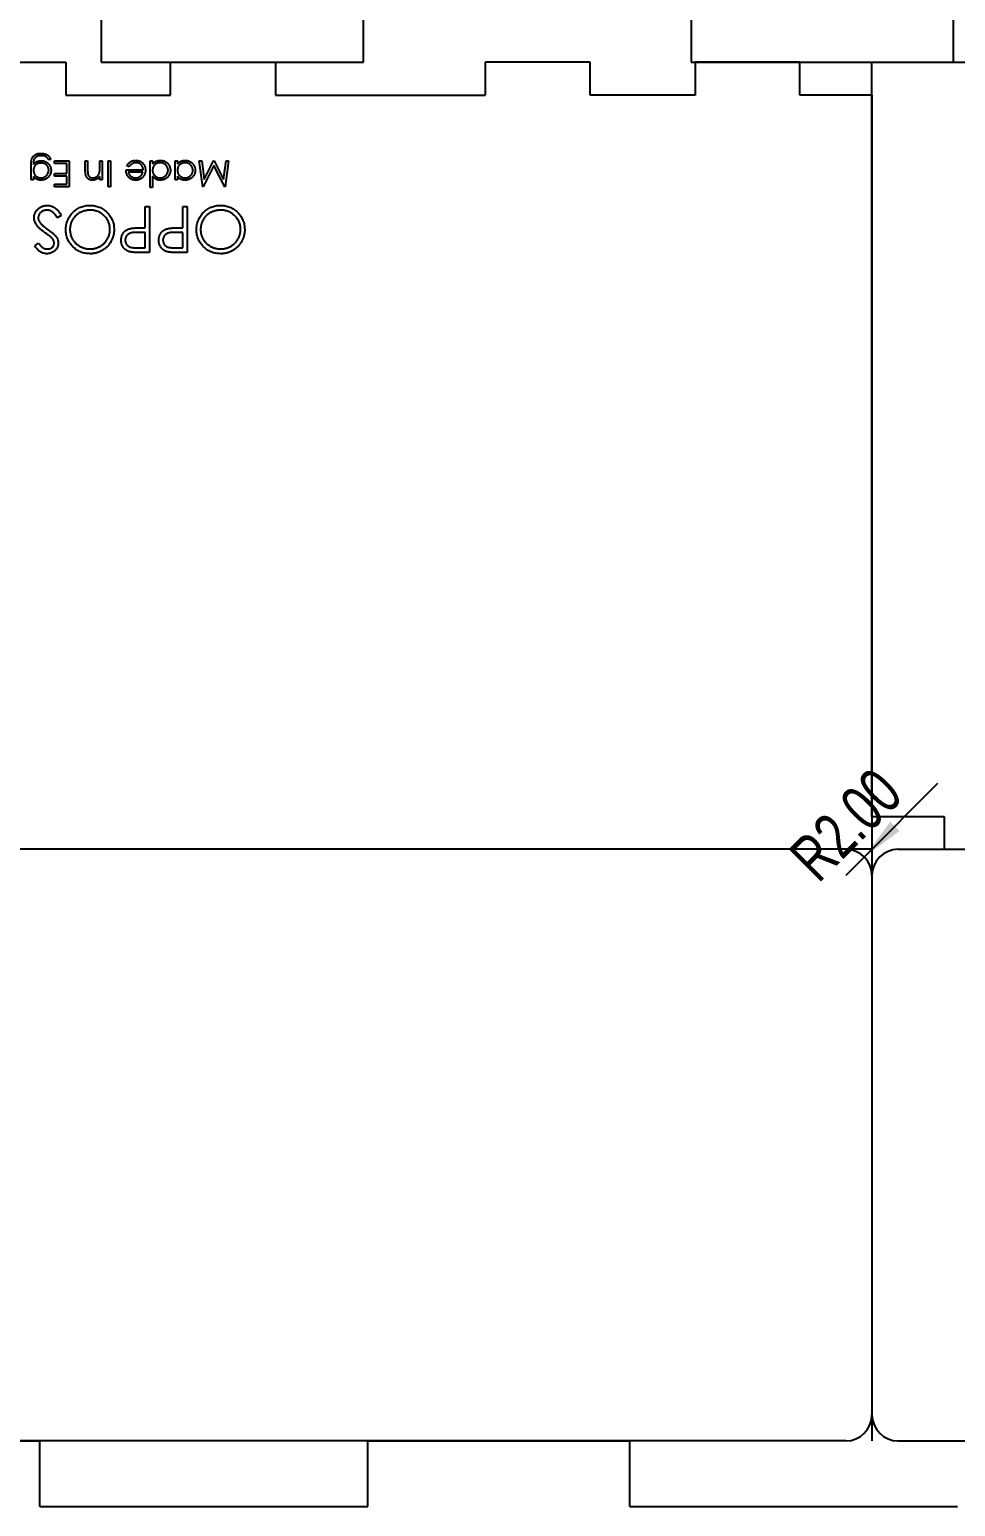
# Model space of a CAD drawing. Header units: millimetres. Extents: x 0 to 1201, y 0 to 800.
# Drawn here: x 164.2 to 234.9, y 385.3 to 497.9 of the extents above; entities that cross this region are included whole.
import ezdxf

# ---------------------------------------------------------------- set-up
doc = ezdxf.new("R2010")
doc.units = ezdxf.units.MM
doc.layers.add('SLD-0', color=179, linetype='Continuous')
doc.styles.add('SLDTEXTSTYLE0', font='TXT', dxfattribs={"width": 0.75})
doc.dimstyles.new('SLDDIMSTYLE1', dxfattribs={"dimtxt": 3.5, "dimasz": 3.302, "dimexe": 0, "dimexo": 0.0625, "dimgap": 0.875, "dimtad": 1, "dimrnd": 1e-09, "dimzin": 4, "dimdsep": 46, "dimtxsty": 'SLDTEXTSTYLE0', "dimsah": 1, "dimcen": 0, "dimadec": 0, "dimazin": 1, "dimtfac": 1, "dimtofl": 0, "dimtmove": 0, "dimatfit": 3, "dimfxl": 1, "dimfrac": 2, "dimtolj": 1, "dimtzin": 12, "dimarcsym": 0})

# ---------------------------------------------------------------- blocks, each defined once
blk = doc.blocks.new('1- Side opposite')
at = {"color": 179, "linetype": 'Continuous', "lineweight": 25}
for p, q in [((0, 2.5), (0, 60)), ((0, 60), (75, 60)), ((52.25, 14.5), (52.93, 14.5)), ((52.25, 11), (52.25, 14.5)), ((53.2, 14.14), (52.56, 14.14)), ((52.56, 14.14), (52.56, 12.97)), ((55.12, 14.5), (55.81, 14.5)), ((55.12, 11), (55.12, 14.5)), ((56.07, 14.14), (55.43, 14.14)), ((55.43, 14.14), (55.43, 12.97)), ((63.87, 14), (63.59, 13.78)), ((52.56, 12.97), (53.17, 12.97)), ((52.56, 12.62), (52.56, 11)), ((52.81, 12.62), (52.56, 12.62)), ((55.43, 12.97), (56.05, 12.97)), ((55.43, 12.62), (55.43, 11)), ((55.68, 12.62), (55.43, 12.62)), ((61.85, 11.68), (62.15, 11.85)), ((52.56, 11), (52.25, 11)), ((55.43, 11), (55.12, 11)), ((49.08, 7.5), (49.35, 9.5)), ((49.35, 9.5), (49.37, 9.5)), ((49.37, 9.5), (50.2, 7.86)), ((50.2, 7.86), (51.02, 9.5)), ((51.02, 9.5), (51.05, 9.5)), ((51.05, 9.5), (51.32, 7.5)), ((54.88, 8.68), (54.88, 9.55)), ((54.88, 9.55), (55.06, 9.55)), ((55.06, 9.55), (55.06, 7.5)), ((58.08, 9.5), (58.26, 9.5)), ((58.08, 7.5), (58.08, 9.5)), ((58.26, 9.5), (58.26, 7.5)), ((61.24, 9.5), (62.37, 9.5)), ((61.24, 7.5), (61.24, 9.5)), ((61.42, 9.29), (61.42, 8.68)), ((62.37, 9.29), (61.42, 9.29)), ((62.37, 9.5), (62.37, 9.29)), ((49.46, 8.94), (49.27, 7.5)), ((50.18, 7.5), (49.46, 8.94)), ((50.94, 8.94), (50.22, 7.5)), ((51.13, 7.5), (50.94, 8.94)), ((52.98, 8.69), (52.98, 8.96)), ((52.98, 8.96), (53.16, 8.96)), ((53.16, 8.96), (53.16, 7.5)), ((56.9, 8.19), (55.6, 8.19)), ((55.62, 8.37), (56.73, 8.37)), ((56.67, 7.96), (56.83, 7.88)), ((58.73, 8.96), (58.9, 8.96)), ((58.73, 7.5), (58.73, 8.96)), ((58.9, 8.96), (58.9, 8.7)), ((58.9, 8.03), (58.9, 7.5)), ((59.83, 7.5), (59.83, 8.19)), ((60.01, 8.25), (60.01, 7.5)), ((61.42, 8.68), (62.37, 8.68)), ((61.42, 8.47), (61.42, 7.71)), ((62.37, 8.47), (61.42, 8.47)), ((62.37, 8.68), (62.37, 8.47)), ((63.96, 8.96), (64.14, 8.96)), ((63.96, 8.71), (63.96, 8.96)), ((64.14, 8.96), (64.14, 7.8)), ((49.27, 7.5), (49.08, 7.5)), ((50.22, 7.5), (50.18, 7.5)), ((51.32, 7.5), (51.13, 7.5)), ((52.98, 7.5), (52.98, 7.75)), ((53.16, 7.5), (52.98, 7.5)), ((54.88, 7.5), (54.88, 7.75)), ((55.06, 7.5), (54.88, 7.5)), ((58.26, 7.5), (58.08, 7.5)), ((58.9, 7.5), (58.73, 7.5)), ((60.01, 7.5), (59.83, 7.5)), ((62.37, 7.5), (61.24, 7.5)), ((61.42, 7.71), (62.37, 7.71)), ((62.37, 7.71), (62.37, 7.5)), ((62.65, 7.4), (62.83, 7.4)), ((63.96, 7.7), (63.96, 7.78)), ((0, 2.5), (5.5, 2.5)), ((5.5, 2.5), (5.5, 0)), ((13.5, 2.5), (21.5, 2.5)), ((13.5, 0), (13.5, 2.5)), ((21.5, 2.5), (21.5, 0)), ((45.5, 2.5), (29.5, 2.5)), ((29.5, 0), (29.5, 2.5)), ((45.5, 0), (45.5, 2.5)), ((61.5, 2.5), (53.5, 2.5)), ((53.5, 2.5), (53.5, 0)), ((61.5, 0), (61.5, 2.5)), ((5.5, 0), (13.5, 0)), ((21.5, 0), (29.5, 0)), ((53.5, 0), (45.5, 0)), ((69.5, 0), (61.5, 0))]:
    blk.add_line(p, q, dxfattribs=at)
for points, knots in [([(47.85, 12.73), (47.85, 12.78), (47.85, 12.86), (47.86, 12.98), (47.88, 13.1), (47.91, 13.22), (47.94, 13.34), (47.99, 13.45), (48.04, 13.56), (48.09, 13.67), (48.16, 13.78), (48.23, 13.87), (48.3, 13.97), (48.38, 14.06), (48.47, 14.14), (48.56, 14.21), (48.65, 14.28), (48.76, 14.35), (48.86, 14.4), (48.97, 14.45), (49.08, 14.5), (49.2, 14.53), (49.31, 14.56), (49.43, 14.58), (49.55, 14.59), (49.63, 14.59), (49.67, 14.59)], [0, 0, 0, 0, 0.043209, 0.085873, 0.12812, 0.170152, 0.211918, 0.253753, 0.296006, 0.338443, 0.381015, 0.42282, 0.464089, 0.505126, 0.545975, 0.586985, 0.628339, 0.670084, 0.711992, 0.753039, 0.794049, 0.834886, 0.875498, 0.916547, 0.958004, 1, 1, 1, 1]), ([(49.68, 14.23), (49.65, 14.23), (49.58, 14.23), (49.49, 14.22), (49.39, 14.2), (49.29, 14.18), (49.2, 14.15), (49.11, 14.12), (49.01, 14.08), (48.92, 14.03), (48.84, 13.98), (48.76, 13.92), (48.68, 13.86), (48.61, 13.8), (48.54, 13.73), (48.47, 13.65), (48.42, 13.57), (48.36, 13.49), (48.32, 13.41), (48.28, 13.32), (48.24, 13.23), (48.21, 13.13), (48.19, 13.04), (48.18, 12.94), (48.17, 12.84), (48.16, 12.77), (48.16, 12.74)], [0, 0, 0, 0, 0.042023, 0.083645, 0.124984, 0.166247, 0.207702, 0.249631, 0.291742, 0.334743, 0.37746, 0.419556, 0.461044, 0.502096, 0.542891, 0.583801, 0.624864, 0.666225, 0.707399, 0.748557, 0.789655, 0.83074, 0.87207, 0.913993, 0.956498, 1, 1, 1, 1]), ([(49.67, 14.59), (49.73, 14.59), (49.86, 14.58), (50.05, 14.56), (50.23, 14.52), (50.4, 14.46), (50.56, 14.38), (50.71, 14.29), (50.86, 14.18), (51, 14.06), (51.12, 13.92), (51.23, 13.78), (51.32, 13.63), (51.4, 13.47), (51.46, 13.3), (51.5, 13.12), (51.53, 12.94), (51.53, 12.81), (51.53, 12.75)], [0, 0, 0, 0, 0.06657, 0.130749, 0.193413, 0.254989, 0.316114, 0.377262, 0.439401, 0.502971, 0.566525, 0.628231, 0.689091, 0.749345, 0.81017, 0.87161, 0.934869, 1, 1, 1, 1]), ([(51.22, 12.75), (51.22, 12.79), (51.21, 12.85), (51.2, 12.95), (51.19, 13.05), (51.17, 13.14), (51.14, 13.24), (51.1, 13.33), (51.06, 13.41), (51.02, 13.5), (50.96, 13.58), (50.91, 13.66), (50.84, 13.73), (50.78, 13.8), (50.7, 13.86), (50.62, 13.92), (50.54, 13.98), (50.45, 14.03), (50.36, 14.08), (50.27, 14.12), (50.18, 14.15), (50.08, 14.18), (49.98, 14.2), (49.88, 14.22), (49.78, 14.23), (49.72, 14.23), (49.68, 14.23)], [0, 0, 0, 0, 0.042915, 0.08513, 0.126473, 0.167453, 0.207976, 0.248249, 0.28875, 0.32967, 0.370537, 0.411129, 0.451819, 0.492406, 0.533486, 0.575263, 0.617441, 0.660672, 0.70394, 0.746868, 0.789079, 0.831104, 0.873238, 0.915166, 0.957381, 1, 1, 1, 1]), ([(52.93, 14.5), (52.98, 14.5), (53.07, 14.5), (53.2, 14.5), (53.32, 14.49), (53.43, 14.49), (53.52, 14.48), (53.6, 14.47), (53.67, 14.46), (53.71, 14.45), (53.73, 14.45)], [0, 0, 0, 0, 0.176956, 0.339055, 0.486318, 0.618781, 0.735619, 0.838742, 0.926457, 1, 1, 1, 1]), ([(53.17, 12.97), (53.2, 12.97), (53.26, 12.97), (53.35, 12.97), (53.42, 12.98), (53.49, 12.98), (53.56, 12.99), (53.62, 13), (53.67, 13.01), (53.73, 13.03), (53.8, 13.07), (53.87, 13.11), (53.94, 13.17), (53.99, 13.24), (54.03, 13.31), (54.07, 13.39), (54.08, 13.47), (54.09, 13.53), (54.09, 13.56)], [0, 0, 0, 0, 0.072538, 0.140034, 0.202496, 0.260575, 0.313228, 0.361583, 0.404878, 0.444127, 0.5164, 0.586507, 0.655085, 0.724384, 0.793974, 0.861638, 0.930111, 1, 1, 1, 1]), ([(54.09, 13.56), (54.09, 13.59), (54.08, 13.64), (54.07, 13.73), (54.03, 13.8), (53.99, 13.88), (53.94, 13.94), (53.88, 14), (53.81, 14.05), (53.74, 14.08), (53.68, 14.1), (53.63, 14.11), (53.58, 14.12), (53.51, 14.13), (53.45, 14.13), (53.37, 14.14), (53.29, 14.14), (53.23, 14.14), (53.2, 14.14)], [0, 0, 0, 0, 0.070044, 0.139238, 0.208197, 0.279173, 0.349987, 0.418354, 0.48761, 0.557411, 0.59533, 0.637964, 0.685913, 0.738185, 0.796103, 0.858517, 0.926658, 1, 1, 1, 1]), ([(54.4, 13.56), (54.4, 13.53), (54.4, 13.48), (54.39, 13.39), (54.38, 13.32), (54.36, 13.24), (54.33, 13.17), (54.3, 13.1), (54.26, 13.04), (54.22, 12.98), (54.17, 12.93), (54.12, 12.87), (54.06, 12.83), (54, 12.79), (53.93, 12.75), (53.86, 12.72), (53.78, 12.69), (53.73, 12.68), (53.7, 12.67)], [0, 0, 0, 0, 0.070119, 0.137192, 0.202016, 0.264631, 0.326117, 0.38601, 0.445812, 0.505298, 0.564633, 0.624283, 0.683902, 0.743953, 0.805388, 0.868388, 0.933084, 1, 1, 1, 1]), ([(53.73, 14.45), (53.76, 14.44), (53.8, 14.43), (53.87, 14.4), (53.94, 14.37), (54, 14.33), (54.06, 14.29), (54.11, 14.25), (54.17, 14.2), (54.21, 14.14), (54.26, 14.08), (54.3, 14.02), (54.33, 13.95), (54.36, 13.88), (54.38, 13.81), (54.39, 13.73), (54.4, 13.65), (54.4, 13.59), (54.4, 13.56)], [0, 0, 0, 0, 0.062481, 0.12349, 0.183411, 0.243153, 0.302127, 0.36171, 0.421842, 0.482932, 0.544552, 0.605681, 0.66768, 0.729984, 0.794551, 0.860346, 0.928907, 1, 1, 1, 1]), ([(55.81, 14.5), (55.85, 14.5), (55.94, 14.5), (56.07, 14.5), (56.19, 14.49), (56.3, 14.49), (56.39, 14.48), (56.47, 14.47), (56.54, 14.46), (56.58, 14.45), (56.6, 14.45)], [0, 0, 0, 0, 0.176956, 0.339055, 0.486318, 0.618781, 0.735619, 0.838742, 0.926457, 1, 1, 1, 1]), ([(56.05, 12.97), (56.08, 12.97), (56.13, 12.97), (56.22, 12.97), (56.3, 12.98), (56.37, 12.98), (56.43, 12.99), (56.49, 13), (56.54, 13.01), (56.6, 13.03), (56.67, 13.07), (56.75, 13.11), (56.81, 13.17), (56.86, 13.24), (56.91, 13.31), (56.94, 13.39), (56.96, 13.47), (56.96, 13.53), (56.96, 13.56)], [0, 0, 0, 0, 0.072538, 0.140034, 0.202496, 0.260575, 0.313228, 0.361583, 0.404878, 0.444127, 0.5164, 0.586507, 0.655085, 0.724384, 0.793974, 0.861638, 0.930111, 1, 1, 1, 1]), ([(56.96, 13.56), (56.96, 13.59), (56.96, 13.64), (56.94, 13.73), (56.91, 13.8), (56.86, 13.88), (56.81, 13.94), (56.75, 14), (56.68, 14.05), (56.61, 14.08), (56.56, 14.1), (56.51, 14.11), (56.45, 14.12), (56.39, 14.13), (56.32, 14.13), (56.24, 14.14), (56.16, 14.14), (56.1, 14.14), (56.07, 14.14)], [0, 0, 0, 0, 0.070044, 0.139238, 0.208197, 0.279173, 0.349987, 0.418354, 0.48761, 0.557411, 0.59533, 0.637964, 0.685913, 0.738185, 0.796103, 0.858517, 0.926658, 1, 1, 1, 1]), ([(57.27, 13.56), (57.27, 13.53), (57.27, 13.48), (57.26, 13.39), (57.25, 13.32), (57.23, 13.24), (57.2, 13.17), (57.17, 13.1), (57.13, 13.04), (57.09, 12.98), (57.04, 12.93), (56.99, 12.87), (56.93, 12.83), (56.87, 12.79), (56.8, 12.75), (56.73, 12.72), (56.65, 12.69), (56.6, 12.68), (56.58, 12.67)], [0, 0, 0, 0, 0.070119, 0.137192, 0.202016, 0.264631, 0.326117, 0.38601, 0.445812, 0.505298, 0.564633, 0.624283, 0.683902, 0.743953, 0.805388, 0.868388, 0.933084, 1, 1, 1, 1]), ([(56.6, 14.45), (56.63, 14.44), (56.68, 14.43), (56.74, 14.4), (56.81, 14.37), (56.87, 14.33), (56.93, 14.29), (56.99, 14.25), (57.04, 14.2), (57.09, 14.14), (57.13, 14.08), (57.17, 14.02), (57.2, 13.95), (57.23, 13.88), (57.25, 13.81), (57.26, 13.73), (57.27, 13.65), (57.27, 13.59), (57.27, 13.56)], [0, 0, 0, 0, 0.062481, 0.12349, 0.183411, 0.243153, 0.302127, 0.36171, 0.421842, 0.482932, 0.544552, 0.605681, 0.66768, 0.729984, 0.794551, 0.860346, 0.928907, 1, 1, 1, 1]), ([(57.81, 12.73), (57.81, 12.78), (57.81, 12.86), (57.83, 12.98), (57.84, 13.1), (57.87, 13.22), (57.91, 13.34), (57.95, 13.45), (58, 13.56), (58.05, 13.67), (58.12, 13.78), (58.19, 13.87), (58.26, 13.97), (58.34, 14.06), (58.43, 14.14), (58.52, 14.21), (58.62, 14.28), (58.72, 14.35), (58.82, 14.4), (58.93, 14.45), (59.04, 14.5), (59.16, 14.53), (59.27, 14.56), (59.39, 14.58), (59.51, 14.59), (59.59, 14.59), (59.63, 14.59)], [0, 0, 0, 0, 0.043209, 0.085873, 0.12812, 0.170152, 0.211918, 0.253753, 0.296006, 0.338443, 0.381015, 0.42282, 0.464089, 0.505126, 0.545975, 0.586985, 0.628339, 0.670084, 0.711992, 0.753039, 0.794049, 0.834886, 0.875498, 0.916547, 0.958004, 1, 1, 1, 1]), ([(59.64, 14.23), (59.61, 14.23), (59.55, 14.23), (59.45, 14.22), (59.35, 14.2), (59.25, 14.18), (59.16, 14.15), (59.07, 14.12), (58.98, 14.08), (58.89, 14.03), (58.8, 13.98), (58.72, 13.92), (58.64, 13.86), (58.57, 13.8), (58.5, 13.73), (58.44, 13.65), (58.38, 13.57), (58.33, 13.49), (58.28, 13.41), (58.24, 13.32), (58.2, 13.23), (58.18, 13.13), (58.15, 13.04), (58.14, 12.94), (58.13, 12.84), (58.13, 12.77), (58.13, 12.74)], [0, 0, 0, 0, 0.042023, 0.083645, 0.124984, 0.166247, 0.207702, 0.249631, 0.291742, 0.334743, 0.37746, 0.419556, 0.461044, 0.502096, 0.542891, 0.583801, 0.624864, 0.666225, 0.707399, 0.748557, 0.789655, 0.83074, 0.87207, 0.913993, 0.956498, 1, 1, 1, 1]), ([(59.63, 14.59), (59.69, 14.59), (59.82, 14.58), (60.01, 14.56), (60.19, 14.52), (60.36, 14.46), (60.52, 14.38), (60.68, 14.29), (60.82, 14.18), (60.96, 14.06), (61.08, 13.92), (61.19, 13.78), (61.28, 13.63), (61.36, 13.47), (61.42, 13.3), (61.46, 13.12), (61.49, 12.94), (61.49, 12.81), (61.49, 12.75)], [0, 0, 0, 0, 0.06657, 0.130749, 0.193413, 0.254989, 0.316114, 0.377262, 0.439401, 0.502971, 0.566525, 0.628231, 0.689091, 0.749345, 0.81017, 0.87161, 0.934869, 1, 1, 1, 1]), ([(61.18, 12.75), (61.18, 12.79), (61.18, 12.85), (61.17, 12.95), (61.15, 13.05), (61.13, 13.14), (61.1, 13.24), (61.07, 13.33), (61.03, 13.41), (60.98, 13.5), (60.93, 13.58), (60.87, 13.66), (60.81, 13.73), (60.74, 13.8), (60.66, 13.86), (60.59, 13.92), (60.5, 13.98), (60.41, 14.03), (60.32, 14.08), (60.23, 14.12), (60.14, 14.15), (60.04, 14.18), (59.94, 14.2), (59.85, 14.22), (59.75, 14.23), (59.68, 14.23), (59.64, 14.23)], [0, 0, 0, 0, 0.042915, 0.08513, 0.126473, 0.167453, 0.207976, 0.248249, 0.28875, 0.32967, 0.370537, 0.411129, 0.451819, 0.492406, 0.533486, 0.575263, 0.617441, 0.660672, 0.70394, 0.746868, 0.789079, 0.831104, 0.873238, 0.915166, 0.957381, 1, 1, 1, 1]), ([(62.07, 13.77), (62.08, 13.81), (62.08, 13.88), (62.1, 13.99), (62.14, 14.09), (62.18, 14.19), (62.25, 14.28), (62.32, 14.36), (62.4, 14.43), (62.5, 14.48), (62.6, 14.53), (62.71, 14.57), (62.82, 14.59), (62.9, 14.59), (62.94, 14.59)], [0, 0, 0, 0, 0.083785, 0.16578, 0.24628, 0.327461, 0.408797, 0.489715, 0.571376, 0.655523, 0.741019, 0.826547, 0.911989, 1, 1, 1, 1]), ([(62.27, 13.24), (62.26, 13.26), (62.22, 13.3), (62.18, 13.36), (62.15, 13.43), (62.12, 13.5), (62.1, 13.56), (62.09, 13.63), (62.08, 13.7), (62.08, 13.75), (62.07, 13.77)], [0, 0, 0, 0, 0.133507, 0.262559, 0.388264, 0.512667, 0.633722, 0.755394, 0.877553, 1, 1, 1, 1]), ([(62.9, 14.23), (62.87, 14.23), (62.8, 14.23), (62.7, 14.2), (62.61, 14.16), (62.53, 14.11), (62.47, 14.04), (62.42, 13.96), (62.39, 13.88), (62.39, 13.82), (62.39, 13.79)], [0, 0, 0, 0, 0.143073, 0.275903, 0.402371, 0.528414, 0.650356, 0.765895, 0.880774, 1, 1, 1, 1]), ([(62.39, 13.79), (62.39, 13.77), (62.39, 13.73), (62.4, 13.68), (62.42, 13.62), (62.44, 13.57), (62.47, 13.51), (62.51, 13.45), (62.56, 13.39), (62.6, 13.36), (62.62, 13.34)], [0, 0, 0, 0, 0.107285, 0.214746, 0.322939, 0.434116, 0.553412, 0.686073, 0.834256, 1, 1, 1, 1]), ([(63.59, 13.78), (63.57, 13.8), (63.54, 13.85), (63.49, 13.91), (63.44, 13.96), (63.39, 14.01), (63.35, 14.05), (63.31, 14.09), (63.27, 14.12), (63.22, 14.15), (63.15, 14.18), (63.07, 14.21), (62.99, 14.23), (62.93, 14.23), (62.9, 14.23)], [0, 0, 0, 0, 0.098469, 0.189629, 0.274184, 0.352183, 0.423199, 0.488551, 0.548473, 0.60144, 0.701198, 0.799592, 0.898545, 1, 1, 1, 1]), ([(62.94, 14.59), (62.98, 14.59), (63.06, 14.59), (63.18, 14.56), (63.3, 14.52), (63.39, 14.47), (63.46, 14.43), (63.52, 14.39), (63.58, 14.34), (63.63, 14.28), (63.69, 14.22), (63.75, 14.15), (63.81, 14.08), (63.85, 14.02), (63.87, 14)], [0, 0, 0, 0, 0.107233, 0.213252, 0.31883, 0.426794, 0.483646, 0.543604, 0.608308, 0.677127, 0.750686, 0.828713, 0.91219, 1, 1, 1, 1]), ([(49.7, 10.91), (49.63, 10.91), (49.51, 10.91), (49.32, 10.94), (49.15, 10.98), (48.98, 11.04), (48.82, 11.12), (48.66, 11.21), (48.52, 11.32), (48.38, 11.44), (48.26, 11.58), (48.15, 11.72), (48.06, 11.87), (47.98, 12.03), (47.92, 12.2), (47.88, 12.37), (47.86, 12.55), (47.85, 12.67), (47.85, 12.73)], [0, 0, 0, 0, 0.065819, 0.129747, 0.192072, 0.253459, 0.31457, 0.37628, 0.439026, 0.503267, 0.567493, 0.629705, 0.691, 0.751452, 0.812004, 0.87315, 0.935635, 1, 1, 1, 1]), ([(48.16, 12.74), (48.17, 12.69), (48.17, 12.59), (48.19, 12.44), (48.22, 12.3), (48.27, 12.17), (48.34, 12.04), (48.41, 11.92), (48.5, 11.8), (48.61, 11.69), (48.72, 11.59), (48.84, 11.51), (48.97, 11.43), (49.1, 11.37), (49.24, 11.33), (49.38, 11.29), (49.53, 11.27), (49.63, 11.27), (49.68, 11.27)], [0, 0, 0, 0, 0.064504, 0.126899, 0.187747, 0.24815, 0.308586, 0.369583, 0.431827, 0.49618, 0.560668, 0.623504, 0.68526, 0.746537, 0.808327, 0.870486, 0.934317, 1, 1, 1, 1]), ([(49.68, 11.27), (49.72, 11.27), (49.79, 11.27), (49.89, 11.28), (49.99, 11.3), (50.09, 11.32), (50.18, 11.34), (50.28, 11.38), (50.37, 11.42), (50.46, 11.46), (50.55, 11.51), (50.63, 11.57), (50.71, 11.63), (50.78, 11.69), (50.85, 11.76), (50.91, 11.84), (50.96, 11.92), (51.02, 12), (51.06, 12.08), (51.1, 12.17), (51.14, 12.26), (51.17, 12.36), (51.19, 12.45), (51.2, 12.55), (51.21, 12.65), (51.22, 12.72), (51.22, 12.75)], [0, 0, 0, 0, 0.043633, 0.086538, 0.129177, 0.171436, 0.213416, 0.255266, 0.297369, 0.339941, 0.382347, 0.423953, 0.464871, 0.505572, 0.546003, 0.586568, 0.627065, 0.668271, 0.709549, 0.750428, 0.791096, 0.832027, 0.873136, 0.914611, 0.956956, 1, 1, 1, 1]), ([(51.53, 12.75), (51.53, 12.69), (51.53, 12.56), (51.5, 12.38), (51.46, 12.21), (51.4, 12.04), (51.32, 11.88), (51.23, 11.73), (51.12, 11.58), (51, 11.44), (50.86, 11.32), (50.72, 11.21), (50.57, 11.12), (50.41, 11.04), (50.24, 10.98), (50.06, 10.94), (49.88, 10.91), (49.76, 10.91), (49.7, 10.91)], [0, 0, 0, 0, 0.065227, 0.128569, 0.19032, 0.251378, 0.312388, 0.373789, 0.436431, 0.500567, 0.564687, 0.627136, 0.688455, 0.749246, 0.810155, 0.871671, 0.934773, 1, 1, 1, 1]), ([(53.7, 12.67), (53.68, 12.67), (53.63, 12.66), (53.55, 12.65), (53.46, 12.64), (53.36, 12.63), (53.24, 12.62), (53.11, 12.62), (52.96, 12.62), (52.86, 12.62), (52.81, 12.62)], [0, 0, 0, 0, 0.075173, 0.164746, 0.268017, 0.385912, 0.517789, 0.663691, 0.824413, 1, 1, 1, 1]), ([(56.58, 12.67), (56.55, 12.67), (56.51, 12.66), (56.43, 12.65), (56.33, 12.64), (56.23, 12.63), (56.11, 12.62), (55.98, 12.62), (55.84, 12.62), (55.74, 12.62), (55.68, 12.62)], [0, 0, 0, 0, 0.075173, 0.164746, 0.268017, 0.385912, 0.517789, 0.663691, 0.824413, 1, 1, 1, 1]), ([(59.66, 10.91), (59.59, 10.91), (59.47, 10.91), (59.29, 10.94), (59.11, 10.98), (58.94, 11.04), (58.78, 11.12), (58.63, 11.21), (58.48, 11.32), (58.34, 11.44), (58.22, 11.58), (58.11, 11.72), (58.02, 11.87), (57.94, 12.03), (57.88, 12.2), (57.84, 12.37), (57.82, 12.55), (57.81, 12.67), (57.81, 12.73)], [0, 0, 0, 0, 0.065819, 0.129747, 0.192072, 0.253459, 0.31457, 0.37628, 0.439026, 0.503267, 0.567493, 0.629705, 0.691, 0.751452, 0.812004, 0.87315, 0.935635, 1, 1, 1, 1]), ([(58.13, 12.74), (58.13, 12.69), (58.13, 12.59), (58.15, 12.44), (58.19, 12.3), (58.24, 12.17), (58.3, 12.04), (58.37, 11.92), (58.47, 11.8), (58.57, 11.69), (58.68, 11.59), (58.8, 11.51), (58.93, 11.43), (59.06, 11.37), (59.2, 11.33), (59.34, 11.29), (59.49, 11.27), (59.59, 11.27), (59.64, 11.27)], [0, 0, 0, 0, 0.064504, 0.1268993, 0.1877465, 0.2481497, 0.3085861, 0.369583, 0.431827, 0.4961797, 0.5606679, 0.6235045, 0.6852604, 0.7465368, 0.8083274, 0.8704862, 0.9343169, 1, 1, 1, 1]), ([(59.64, 11.27), (59.68, 11.27), (59.75, 11.27), (59.85, 11.28), (59.95, 11.3), (60.05, 11.32), (60.14, 11.34), (60.24, 11.38), (60.33, 11.42), (60.42, 11.46), (60.51, 11.51), (60.59, 11.57), (60.67, 11.63), (60.74, 11.69), (60.81, 11.76), (60.87, 11.84), (60.93, 11.92), (60.98, 12), (61.03, 12.08), (61.07, 12.17), (61.1, 12.26), (61.13, 12.36), (61.15, 12.45), (61.17, 12.55), (61.18, 12.65), (61.18, 12.72), (61.18, 12.75)], [0, 0, 0, 0, 0.043633, 0.086538, 0.129177, 0.171436, 0.213416, 0.255266, 0.297369, 0.339941, 0.382347, 0.423953, 0.464871, 0.505572, 0.546003, 0.586568, 0.627065, 0.668271, 0.709549, 0.750428, 0.791096, 0.832027, 0.873136, 0.914611, 0.956956, 1, 1, 1, 1]), ([(61.49, 12.75), (61.49, 12.69), (61.49, 12.56), (61.46, 12.38), (61.42, 12.21), (61.36, 12.04), (61.29, 11.88), (61.19, 11.73), (61.08, 11.58), (60.96, 11.44), (60.82, 11.32), (60.68, 11.21), (60.53, 11.12), (60.37, 11.04), (60.2, 10.98), (60.03, 10.94), (59.84, 10.91), (59.72, 10.91), (59.66, 10.91)], [0, 0, 0, 0, 0.065227, 0.128569, 0.19032, 0.251378, 0.312388, 0.373789, 0.436431, 0.500567, 0.564687, 0.627136, 0.688455, 0.749246, 0.810155, 0.871671, 0.934773, 1, 1, 1, 1]), ([(62.84, 12.76), (62.81, 12.79), (62.74, 12.84), (62.64, 12.91), (62.55, 12.98), (62.47, 13.05), (62.41, 13.1), (62.35, 13.15), (62.31, 13.2), (62.28, 13.23), (62.27, 13.24)], [0, 0, 0, 0, 0.181535, 0.347082, 0.495568, 0.628357, 0.74552, 0.845831, 0.930782, 1, 1, 1, 1]), ([(62.62, 13.34), (62.63, 13.33), (62.65, 13.31), (62.68, 13.29), (62.72, 13.25), (62.78, 13.21), (62.84, 13.17), (62.91, 13.11), (63, 13.05), (63.06, 13.01), (63.09, 12.99)], [0, 0, 0, 0, 0.052594, 0.124952, 0.218094, 0.333502, 0.468789, 0.624938, 0.801683, 1, 1, 1, 1]), ([(63.48, 12.21), (63.46, 12.23), (63.43, 12.27), (63.37, 12.33), (63.3, 12.4), (63.23, 12.46), (63.15, 12.53), (63.05, 12.61), (62.95, 12.69), (62.88, 12.74), (62.84, 12.76)], [0, 0, 0, 0, 0.0902792, 0.1895299, 0.2991979, 0.4189259, 0.5483763, 0.6881364, 0.8390835, 1, 1, 1, 1]), ([(63.09, 12.99), (63.13, 12.96), (63.2, 12.91), (63.31, 12.83), (63.4, 12.75), (63.49, 12.67), (63.56, 12.6), (63.63, 12.53), (63.69, 12.46), (63.75, 12.37), (63.82, 12.26), (63.87, 12.13), (63.91, 11.99), (63.91, 11.9), (63.91, 11.86)], [0, 0, 0, 0, 0.096972, 0.187773, 0.272396, 0.351321, 0.424335, 0.491909, 0.554233, 0.611268, 0.716348, 0.81454, 0.908495, 1, 1, 1, 1]), ([(62.91, 10.91), (62.89, 10.91), (62.84, 10.91), (62.76, 10.92), (62.68, 10.93), (62.61, 10.95), (62.54, 10.98), (62.47, 11.01), (62.4, 11.04), (62.33, 11.09), (62.27, 11.13), (62.2, 11.19), (62.14, 11.25), (62.08, 11.32), (62.02, 11.4), (61.96, 11.48), (61.9, 11.58), (61.87, 11.64), (61.85, 11.68)], [0, 0, 0, 0, 0.057208, 0.113696, 0.169178, 0.224159, 0.27872, 0.333794, 0.389241, 0.445822, 0.503704, 0.564294, 0.627975, 0.695038, 0.765373, 0.839611, 0.917538, 1, 1, 1, 1]), ([(62.15, 11.85), (62.17, 11.81), (62.23, 11.72), (62.31, 11.6), (62.41, 11.5), (62.5, 11.41), (62.6, 11.35), (62.7, 11.3), (62.81, 11.27), (62.88, 11.27), (62.91, 11.27)], [0, 0, 0, 0, 0.159004, 0.304646, 0.438547, 0.562322, 0.677433, 0.786897, 0.893611, 1, 1, 1, 1]), ([(63.91, 11.86), (63.91, 11.83), (63.91, 11.76), (63.9, 11.67), (63.88, 11.58), (63.84, 11.5), (63.8, 11.42), (63.75, 11.34), (63.69, 11.26), (63.62, 11.19), (63.55, 11.13), (63.47, 11.07), (63.39, 11.02), (63.3, 10.98), (63.21, 10.95), (63.12, 10.93), (63.02, 10.91), (62.95, 10.91), (62.91, 10.91)], [0, 0, 0, 0, 0.061484, 0.121775, 0.18092, 0.240256, 0.300114, 0.361146, 0.423501, 0.488669, 0.553954, 0.617581, 0.680238, 0.742187, 0.804663, 0.868259, 0.93302, 1, 1, 1, 1]), ([(62.91, 11.27), (62.95, 11.27), (63.01, 11.27), (63.1, 11.29), (63.18, 11.31), (63.27, 11.35), (63.34, 11.39), (63.41, 11.44), (63.47, 11.5), (63.52, 11.57), (63.55, 11.64), (63.58, 11.71), (63.6, 11.79), (63.6, 11.84), (63.6, 11.86)], [0, 0, 0, 0, 0.091264, 0.18093, 0.270088, 0.360156, 0.448343, 0.532666, 0.613834, 0.693982, 0.772716, 0.849335, 0.923967, 1, 1, 1, 1]), ([(63.6, 11.86), (63.6, 11.89), (63.6, 11.95), (63.57, 12.04), (63.53, 12.12), (63.49, 12.18), (63.48, 12.21)], [0, 0, 0, 0, 0.234723, 0.477158, 0.728556, 1, 1, 1, 1]), ([(51.62, 8.23), (51.62, 8.26), (51.63, 8.31), (51.64, 8.38), (51.65, 8.46), (51.68, 8.52), (51.71, 8.59), (51.75, 8.65), (51.79, 8.71), (51.85, 8.77), (51.9, 8.82), (51.97, 8.86), (52.03, 8.9), (52.1, 8.93), (52.17, 8.96), (52.24, 8.97), (52.31, 8.98), (52.36, 8.99), (52.39, 8.99)], [0, 0, 0, 0, 0.063775, 0.126079, 0.186904, 0.247574, 0.308003, 0.369132, 0.432033, 0.496791, 0.561611, 0.624914, 0.686726, 0.748079, 0.809582, 0.871631, 0.934886, 1, 1, 1, 1]), ([(52.38, 7.47), (52.36, 7.48), (52.31, 7.48), (52.23, 7.49), (52.16, 7.5), (52.09, 7.53), (52.03, 7.56), (51.96, 7.6), (51.9, 7.64), (51.85, 7.7), (51.79, 7.75), (51.75, 7.81), (51.71, 7.87), (51.68, 7.94), (51.65, 8.01), (51.64, 8.08), (51.63, 8.16), (51.62, 8.21), (51.62, 8.23)], [0, 0, 0, 0, 0.06462, 0.127433, 0.189004, 0.24993, 0.310668, 0.372329, 0.434939, 0.499576, 0.564191, 0.626735, 0.688109, 0.749294, 0.810331, 0.871901, 0.935046, 1, 1, 1, 1]), ([(52.39, 8.81), (52.37, 8.81), (52.31, 8.8), (52.24, 8.79), (52.17, 8.77), (52.1, 8.73), (52.03, 8.69), (51.98, 8.64), (51.92, 8.59), (51.88, 8.52), (51.85, 8.45), (51.82, 8.38), (51.8, 8.31), (51.8, 8.26), (51.8, 8.23)], [0, 0, 0, 0, 0.085921, 0.169593, 0.252476, 0.336244, 0.419505, 0.502036, 0.584775, 0.669846, 0.754185, 0.836658, 0.91801, 1, 1, 1, 1]), ([(51.8, 8.23), (51.8, 8.21), (51.81, 8.16), (51.82, 8.08), (51.85, 8.01), (51.88, 7.94), (51.93, 7.88), (51.98, 7.82), (52.03, 7.77), (52.1, 7.73), (52.17, 7.7), (52.24, 7.67), (52.31, 7.66), (52.37, 7.65), (52.39, 7.65)], [0, 0, 0, 0, 0.081589, 0.162859, 0.245484, 0.330807, 0.416493, 0.499893, 0.583048, 0.667158, 0.751312, 0.833785, 0.916256, 1, 1, 1, 1]), ([(52.39, 8.99), (52.42, 8.99), (52.48, 8.98), (52.56, 8.97), (52.65, 8.95), (52.72, 8.92), (52.8, 8.88), (52.86, 8.83), (52.93, 8.76), (52.96, 8.72), (52.98, 8.69)], [0, 0, 0, 0, 0.129862, 0.254654, 0.376015, 0.495255, 0.614798, 0.738106, 0.865196, 1, 1, 1, 1]), ([(52.98, 8.23), (52.98, 8.25), (52.98, 8.29), (52.97, 8.35), (52.96, 8.4), (52.94, 8.46), (52.92, 8.51), (52.89, 8.55), (52.85, 8.6), (52.81, 8.64), (52.77, 8.68), (52.72, 8.72), (52.67, 8.74), (52.62, 8.77), (52.57, 8.79), (52.51, 8.8), (52.45, 8.81), (52.41, 8.81), (52.39, 8.81)], [0, 0, 0, 0, 0.065634, 0.129188, 0.191219, 0.251913, 0.312507, 0.373494, 0.435152, 0.498741, 0.562095, 0.624187, 0.685476, 0.746097, 0.807612, 0.869967, 0.933951, 1, 1, 1, 1]), ([(52.39, 7.65), (52.42, 7.65), (52.47, 7.66), (52.55, 7.67), (52.62, 7.69), (52.69, 7.73), (52.76, 7.77), (52.82, 7.82), (52.87, 7.87), (52.91, 7.93), (52.94, 8), (52.96, 8.07), (52.98, 8.15), (52.98, 8.2), (52.98, 8.23)], [0, 0, 0, 0, 0.084802, 0.168664, 0.252552, 0.33824, 0.423103, 0.505556, 0.586176, 0.667136, 0.748499, 0.830452, 0.913456, 1, 1, 1, 1]), ([(53.52, 8.23), (53.52, 8.26), (53.52, 8.31), (53.53, 8.38), (53.55, 8.46), (53.58, 8.52), (53.61, 8.59), (53.65, 8.65), (53.69, 8.71), (53.74, 8.77), (53.8, 8.82), (53.86, 8.86), (53.93, 8.9), (53.99, 8.93), (54.06, 8.96), (54.14, 8.97), (54.21, 8.98), (54.26, 8.99), (54.29, 8.99)], [0, 0, 0, 0, 0.063775, 0.126079, 0.186904, 0.247574, 0.308003, 0.369132, 0.432033, 0.496791, 0.561611, 0.624914, 0.686726, 0.748079, 0.809582, 0.871631, 0.934886, 1, 1, 1, 1]), ([(54.28, 7.47), (54.26, 7.48), (54.21, 7.48), (54.13, 7.49), (54.06, 7.5), (53.99, 7.53), (53.92, 7.56), (53.86, 7.6), (53.8, 7.64), (53.74, 7.7), (53.69, 7.75), (53.64, 7.81), (53.61, 7.87), (53.57, 7.94), (53.55, 8.01), (53.53, 8.08), (53.52, 8.16), (53.52, 8.21), (53.52, 8.23)], [0, 0, 0, 0, 0.06462, 0.1274335, 0.1890041, 0.2499301, 0.3106685, 0.372329, 0.4349391, 0.4995755, 0.5641912, 0.6267352, 0.6881093, 0.7492936, 0.8103305, 0.8719012, 0.9350459, 1, 1, 1, 1]), ([(54.29, 8.81), (54.26, 8.81), (54.21, 8.8), (54.14, 8.79), (54.06, 8.77), (53.99, 8.73), (53.93, 8.69), (53.87, 8.64), (53.82, 8.59), (53.78, 8.52), (53.74, 8.45), (53.72, 8.38), (53.7, 8.31), (53.7, 8.26), (53.7, 8.23)], [0, 0, 0, 0, 0.085921, 0.169593, 0.252476, 0.336244, 0.419505, 0.502036, 0.584775, 0.669846, 0.754185, 0.836658, 0.91801, 1, 1, 1, 1]), ([(53.7, 8.23), (53.7, 8.21), (53.7, 8.16), (53.72, 8.08), (53.74, 8.01), (53.78, 7.94), (53.82, 7.88), (53.87, 7.82), (53.93, 7.77), (54, 7.73), (54.07, 7.7), (54.14, 7.67), (54.21, 7.66), (54.26, 7.65), (54.29, 7.65)], [0, 0, 0, 0, 0.081589, 0.162859, 0.245484, 0.330807, 0.416493, 0.499893, 0.583048, 0.667158, 0.751312, 0.833785, 0.916256, 1, 1, 1, 1]), ([(54.29, 8.99), (54.32, 8.99), (54.38, 8.98), (54.46, 8.97), (54.54, 8.95), (54.62, 8.91), (54.69, 8.87), (54.76, 8.81), (54.82, 8.75), (54.86, 8.7), (54.88, 8.68)], [0, 0, 0, 0, 0.128884, 0.252985, 0.37421, 0.494102, 0.614753, 0.738511, 0.866243, 1, 1, 1, 1]), ([(54.88, 8.23), (54.88, 8.25), (54.88, 8.29), (54.87, 8.35), (54.86, 8.4), (54.84, 8.46), (54.81, 8.51), (54.78, 8.55), (54.75, 8.6), (54.71, 8.64), (54.67, 8.68), (54.62, 8.72), (54.57, 8.74), (54.52, 8.77), (54.47, 8.79), (54.41, 8.8), (54.35, 8.81), (54.31, 8.81), (54.29, 8.81)], [0, 0, 0, 0, 0.065634, 0.129188, 0.191219, 0.251913, 0.312507, 0.373494, 0.435152, 0.498741, 0.562095, 0.624187, 0.685476, 0.746097, 0.807612, 0.869967, 0.933951, 1, 1, 1, 1]), ([(54.29, 7.65), (54.31, 7.65), (54.37, 7.66), (54.44, 7.67), (54.52, 7.69), (54.59, 7.73), (54.65, 7.77), (54.71, 7.82), (54.76, 7.87), (54.8, 7.93), (54.84, 8), (54.86, 8.07), (54.88, 8.15), (54.88, 8.2), (54.88, 8.23)], [0, 0, 0, 0, 0.084802, 0.168664, 0.252552, 0.33824, 0.423103, 0.505556, 0.586176, 0.667136, 0.748499, 0.830452, 0.913456, 1, 1, 1, 1]), ([(55.42, 8.23), (55.42, 8.25), (55.42, 8.29), (55.43, 8.36), (55.44, 8.42), (55.46, 8.49), (55.48, 8.55), (55.51, 8.6), (55.55, 8.66), (55.57, 8.7), (55.59, 8.71)], [0, 0, 0, 0, 0.128045, 0.253768, 0.377428, 0.500551, 0.623296, 0.746578, 0.872348, 1, 1, 1, 1]), ([(56.15, 7.47), (56.12, 7.48), (56.07, 7.48), (55.99, 7.49), (55.92, 7.51), (55.84, 7.53), (55.78, 7.56), (55.72, 7.6), (55.66, 7.65), (55.61, 7.7), (55.57, 7.76), (55.53, 7.82), (55.49, 7.89), (55.47, 7.95), (55.44, 8.02), (55.43, 8.09), (55.42, 8.16), (55.42, 8.2), (55.42, 8.23)], [0, 0, 0, 0, 0.071579, 0.139629, 0.204797, 0.268135, 0.329814, 0.391301, 0.453434, 0.516552, 0.579631, 0.641119, 0.701294, 0.76081, 0.819932, 0.87892, 0.938983, 1, 1, 1, 1]), ([(55.59, 8.71), (55.6, 8.74), (55.64, 8.78), (55.7, 8.83), (55.77, 8.88), (55.83, 8.92), (55.91, 8.95), (55.99, 8.97), (56.07, 8.98), (56.13, 8.99), (56.16, 8.99)], [0, 0, 0, 0, 0.128835, 0.253589, 0.374643, 0.49534, 0.616325, 0.739759, 0.866842, 1, 1, 1, 1]), ([(55.6, 8.19), (55.6, 8.17), (55.6, 8.14), (55.61, 8.08), (55.62, 8.03), (55.64, 7.98), (55.66, 7.93), (55.69, 7.89), (55.72, 7.84), (55.75, 7.8), (55.79, 7.77), (55.83, 7.74), (55.88, 7.71), (55.92, 7.69), (55.97, 7.67), (56.02, 7.66), (56.08, 7.66), (56.11, 7.65), (56.13, 7.65)], [0, 0, 0, 0, 0.068385, 0.134476, 0.198391, 0.260753, 0.321829, 0.383037, 0.444653, 0.507398, 0.569825, 0.630778, 0.690929, 0.750945, 0.811049, 0.872331, 0.935004, 1, 1, 1, 1]), ([(55.79, 8.67), (55.78, 8.66), (55.76, 8.64), (55.74, 8.61), (55.71, 8.58), (55.69, 8.55), (55.67, 8.51), (55.65, 8.46), (55.63, 8.42), (55.62, 8.39), (55.62, 8.37)], [0, 0, 0, 0, 0.109984, 0.22258, 0.3385, 0.458709, 0.585535, 0.717518, 0.854667, 1, 1, 1, 1]), ([(56.17, 8.81), (56.15, 8.81), (56.11, 8.81), (56.06, 8.8), (56.01, 8.79), (55.96, 8.77), (55.92, 8.75), (55.87, 8.73), (55.83, 8.7), (55.8, 8.68), (55.79, 8.67)], [0, 0, 0, 0, 0.131092, 0.259141, 0.384162, 0.505992, 0.629098, 0.750669, 0.874039, 1, 1, 1, 1]), ([(56.13, 7.65), (56.15, 7.65), (56.18, 7.65), (56.24, 7.66), (56.29, 7.67), (56.34, 7.69), (56.39, 7.71), (56.43, 7.73), (56.48, 7.75), (56.51, 7.78), (56.55, 7.81), (56.59, 7.85), (56.63, 7.9), (56.66, 7.94), (56.67, 7.96)], [0, 0, 0, 0, 0.082592, 0.163879, 0.245659, 0.327726, 0.40861, 0.485749, 0.559169, 0.630268, 0.705306, 0.792065, 0.889796, 1, 1, 1, 1]), ([(56.16, 8.99), (56.19, 8.99), (56.25, 8.98), (56.33, 8.97), (56.41, 8.95), (56.49, 8.92), (56.56, 8.88), (56.63, 8.83), (56.69, 8.77), (56.73, 8.72), (56.75, 8.7)], [0, 0, 0, 0, 0.13204, 0.259033, 0.38188, 0.502258, 0.622752, 0.744743, 0.870109, 1, 1, 1, 1]), ([(56.73, 8.37), (56.72, 8.4), (56.71, 8.44), (56.68, 8.5), (56.65, 8.56), (56.61, 8.61), (56.58, 8.65), (56.53, 8.69), (56.48, 8.73), (56.42, 8.75), (56.36, 8.78), (56.3, 8.79), (56.23, 8.81), (56.19, 8.81), (56.17, 8.81)], [0, 0, 0, 0, 0.09624, 0.185231, 0.267501, 0.3444, 0.419595, 0.496891, 0.576638, 0.660268, 0.745387, 0.83004, 0.914474, 1, 1, 1, 1]), ([(56.75, 8.7), (56.76, 8.68), (56.78, 8.65), (56.82, 8.59), (56.84, 8.53), (56.86, 8.47), (56.88, 8.41), (56.9, 8.34), (56.9, 8.27), (56.9, 8.22), (56.9, 8.19)], [0, 0, 0, 0, 0.118522, 0.236255, 0.356174, 0.47725, 0.60154, 0.729618, 0.862158, 1, 1, 1, 1]), ([(58.9, 8.7), (58.92, 8.72), (58.96, 8.77), (59.02, 8.83), (59.09, 8.88), (59.16, 8.92), (59.23, 8.95), (59.3, 8.97), (59.38, 8.98), (59.43, 8.99), (59.46, 8.99)], [0, 0, 0, 0, 0.140976, 0.273569, 0.398988, 0.51993, 0.63811, 0.756589, 0.87686, 1, 1, 1, 1]), ([(58.93, 8.42), (58.93, 8.41), (58.93, 8.39), (58.92, 8.35), (58.92, 8.31), (58.91, 8.27), (58.91, 8.22), (58.91, 8.16), (58.91, 8.1), (58.9, 8.05), (58.9, 8.03)], [0, 0, 0, 0, 0.076995, 0.167615, 0.271052, 0.38946, 0.520843, 0.666399, 0.826094, 1, 1, 1, 1]), ([(59.43, 8.81), (59.42, 8.81), (59.39, 8.81), (59.34, 8.8), (59.3, 8.79), (59.26, 8.78), (59.22, 8.76), (59.19, 8.75), (59.15, 8.72), (59.11, 8.7), (59.08, 8.67), (59.05, 8.64), (59.02, 8.61), (59, 8.57), (58.98, 8.54), (58.96, 8.5), (58.94, 8.46), (58.94, 8.43), (58.93, 8.42)], [0, 0, 0, 0, 0.063986, 0.126627, 0.188984, 0.25023, 0.312351, 0.374574, 0.438148, 0.50292, 0.567974, 0.630771, 0.692935, 0.754398, 0.815218, 0.876117, 0.938015, 1, 1, 1, 1]), ([(59.81, 8.52), (59.8, 8.54), (59.79, 8.59), (59.76, 8.65), (59.72, 8.7), (59.68, 8.74), (59.63, 8.77), (59.57, 8.79), (59.5, 8.81), (59.45, 8.81), (59.43, 8.81)], [0, 0, 0, 0, 0.13552, 0.260833, 0.378476, 0.493178, 0.609281, 0.729981, 0.859261, 1, 1, 1, 1]), ([(59.46, 8.99), (59.49, 8.99), (59.54, 8.98), (59.62, 8.97), (59.69, 8.94), (59.76, 8.91), (59.82, 8.86), (59.87, 8.81), (59.91, 8.75), (59.94, 8.69), (59.96, 8.64), (59.97, 8.6), (59.98, 8.55), (59.99, 8.5), (60, 8.44), (60, 8.38), (60.01, 8.32), (60.01, 8.27), (60.01, 8.25)], [0, 0, 0, 0, 0.07724, 0.151178, 0.223488, 0.295543, 0.366976, 0.437131, 0.507044, 0.57856, 0.616614, 0.658756, 0.704491, 0.754803, 0.809332, 0.868274, 0.932073, 1, 1, 1, 1]), ([(59.83, 8.19), (59.83, 8.21), (59.83, 8.25), (59.83, 8.3), (59.83, 8.35), (59.82, 8.39), (59.82, 8.43), (59.82, 8.47), (59.81, 8.5), (59.81, 8.51), (59.81, 8.52)], [0, 0, 0, 0, 0.17885, 0.34211, 0.489826, 0.623254, 0.74008, 0.841483, 0.928908, 1, 1, 1, 1]), ([(62.62, 8.24), (62.62, 8.25), (62.62, 8.29), (62.63, 8.33), (62.64, 8.38), (62.65, 8.43), (62.66, 8.48), (62.68, 8.52), (62.7, 8.57), (62.72, 8.61), (62.75, 8.65), (62.78, 8.69), (62.81, 8.73), (62.84, 8.77), (62.88, 8.8), (62.92, 8.83), (62.96, 8.86), (63, 8.89), (63.05, 8.91), (63.09, 8.93), (63.14, 8.95), (63.18, 8.96), (63.23, 8.97), (63.28, 8.98), (63.33, 8.99), (63.36, 8.99), (63.38, 8.99)], [0, 0, 0, 0, 0.042034, 0.083905, 0.125069, 0.166158, 0.20721, 0.248491, 0.289878, 0.33217, 0.374476, 0.416225, 0.45761, 0.499073, 0.540553, 0.582249, 0.62455, 0.667433, 0.710323, 0.752467, 0.794065, 0.835216, 0.876228, 0.917446, 0.958643, 1, 1, 1, 1]), ([(63.37, 7.5), (63.36, 7.5), (63.32, 7.5), (63.27, 7.51), (63.22, 7.51), (63.18, 7.52), (63.13, 7.54), (63.08, 7.56), (63.04, 7.58), (62.99, 7.6), (62.95, 7.62), (62.91, 7.65), (62.87, 7.68), (62.84, 7.72), (62.8, 7.75), (62.77, 7.79), (62.74, 7.83), (62.72, 7.87), (62.7, 7.91), (62.68, 7.95), (62.66, 8), (62.65, 8.04), (62.64, 8.09), (62.63, 8.14), (62.62, 8.19), (62.62, 8.22), (62.62, 8.24)], [0, 0, 0, 0, 0.042865, 0.085222, 0.127202, 0.169025, 0.210882, 0.252963, 0.295628, 0.338553, 0.381463, 0.423582, 0.465066, 0.506312, 0.54704, 0.587676, 0.628675, 0.669946, 0.711036, 0.751996, 0.792673, 0.833446, 0.874191, 0.915494, 0.957478, 1, 1, 1, 1]), ([(63.39, 8.81), (63.37, 8.81), (63.31, 8.81), (63.24, 8.79), (63.16, 8.77), (63.09, 8.73), (63.03, 8.69), (62.97, 8.64), (62.92, 8.58), (62.88, 8.52), (62.84, 8.45), (62.82, 8.38), (62.81, 8.31), (62.8, 8.25), (62.8, 8.23)], [0, 0, 0, 0, 0.0855189, 0.1693093, 0.2522179, 0.3367565, 0.4205955, 0.5027411, 0.5848036, 0.6682685, 0.7518231, 0.8336286, 0.9162198, 1, 1, 1, 1]), ([(62.8, 8.23), (62.8, 8.21), (62.8, 8.17), (62.81, 8.11), (62.82, 8.06), (62.84, 8.01), (62.86, 7.96), (62.89, 7.92), (62.93, 7.87), (62.96, 7.83), (63, 7.8), (63.05, 7.77), (63.1, 7.74), (63.15, 7.72), (63.2, 7.7), (63.26, 7.69), (63.32, 7.68), (63.36, 7.68), (63.38, 7.68)], [0, 0, 0, 0, 0.064983, 0.1278026, 0.1890563, 0.2483946, 0.3076907, 0.3669766, 0.42734, 0.4887947, 0.5506737, 0.6120451, 0.6733691, 0.7349298, 0.79781, 0.8628917, 0.9300953, 1, 1, 1, 1]), ([(63.38, 8.99), (63.4, 8.99), (63.46, 8.98), (63.54, 8.97), (63.61, 8.95), (63.68, 8.93), (63.76, 8.89), (63.83, 8.84), (63.89, 8.78), (63.93, 8.73), (63.96, 8.71)], [0, 0, 0, 0, 0.120911, 0.238762, 0.354755, 0.470359, 0.589144, 0.716329, 0.852445, 1, 1, 1, 1]), ([(63.38, 7.68), (63.4, 7.68), (63.44, 7.68), (63.5, 7.69), (63.56, 7.7), (63.62, 7.72), (63.67, 7.74), (63.71, 7.77), (63.76, 7.8), (63.8, 7.83), (63.84, 7.87), (63.87, 7.92), (63.9, 7.96), (63.92, 8.01), (63.94, 8.06), (63.95, 8.12), (63.96, 8.18), (63.96, 8.22), (63.96, 8.24)], [0, 0, 0, 0, 0.070121, 0.137122, 0.201487, 0.263765, 0.32456, 0.384739, 0.444905, 0.505232, 0.565494, 0.6251, 0.68435, 0.743883, 0.804608, 0.867239, 0.932094, 1, 1, 1, 1]), ([(63.96, 8.24), (63.96, 8.27), (63.95, 8.32), (63.94, 8.39), (63.92, 8.46), (63.89, 8.53), (63.85, 8.59), (63.8, 8.65), (63.74, 8.69), (63.68, 8.73), (63.61, 8.77), (63.54, 8.79), (63.47, 8.8), (63.42, 8.81), (63.39, 8.81)], [0, 0, 0, 0, 0.0892428, 0.1743491, 0.2576131, 0.3395274, 0.4209974, 0.5015791, 0.5825418, 0.6661327, 0.7500491, 0.8327429, 0.9156474, 1, 1, 1, 1]), ([(52.98, 7.75), (52.96, 7.73), (52.92, 7.69), (52.86, 7.63), (52.79, 7.58), (52.71, 7.54), (52.64, 7.51), (52.56, 7.49), (52.47, 7.48), (52.41, 7.48), (52.38, 7.47)], [0, 0, 0, 0, 0.134298, 0.262085, 0.38627, 0.507165, 0.6273, 0.748145, 0.87237, 1, 1, 1, 1]), ([(54.88, 7.75), (54.86, 7.73), (54.82, 7.69), (54.75, 7.63), (54.68, 7.58), (54.61, 7.54), (54.53, 7.51), (54.45, 7.49), (54.37, 7.48), (54.31, 7.48), (54.28, 7.47)], [0, 0, 0, 0, 0.134298, 0.262085, 0.38627, 0.507165, 0.6273, 0.748145, 0.87237, 1, 1, 1, 1]), ([(56.83, 7.88), (56.82, 7.86), (56.79, 7.81), (56.75, 7.75), (56.7, 7.7), (56.65, 7.65), (56.6, 7.61), (56.55, 7.57), (56.49, 7.54), (56.43, 7.52), (56.37, 7.5), (56.3, 7.48), (56.23, 7.48), (56.18, 7.47), (56.15, 7.47)], [0, 0, 0, 0, 0.09337, 0.181661, 0.265874, 0.346355, 0.4246, 0.501903, 0.579992, 0.658443, 0.738672, 0.821894, 0.908801, 1, 1, 1, 1]), ([(63.39, 6.94), (63.36, 6.94), (63.31, 6.94), (63.22, 6.95), (63.14, 6.96), (63.06, 6.99), (62.99, 7.02), (62.93, 7.05), (62.87, 7.09), (62.82, 7.13), (62.77, 7.18), (62.73, 7.25), (62.69, 7.32), (62.66, 7.37), (62.65, 7.4)], [0, 0, 0, 0, 0.096491, 0.188474, 0.27684, 0.362137, 0.443437, 0.520166, 0.59271, 0.662917, 0.735419, 0.814881, 0.903061, 1, 1, 1, 1]), ([(62.83, 7.4), (62.84, 7.37), (62.87, 7.33), (62.92, 7.27), (62.98, 7.22), (63.05, 7.18), (63.12, 7.15), (63.2, 7.13), (63.29, 7.12), (63.35, 7.12), (63.38, 7.12)], [0, 0, 0, 0, 0.124716, 0.243805, 0.360062, 0.475112, 0.593525, 0.71935, 0.853855, 1, 1, 1, 1]), ([(63.96, 7.78), (63.94, 7.76), (63.9, 7.72), (63.84, 7.66), (63.77, 7.61), (63.7, 7.57), (63.62, 7.54), (63.54, 7.52), (63.46, 7.5), (63.4, 7.5), (63.37, 7.5)], [0, 0, 0, 0, 0.126561, 0.250895, 0.374719, 0.499826, 0.624964, 0.749039, 0.87318, 1, 1, 1, 1]), ([(63.38, 7.12), (63.41, 7.12), (63.47, 7.12), (63.56, 7.13), (63.64, 7.15), (63.71, 7.18), (63.77, 7.22), (63.82, 7.26), (63.87, 7.31), (63.9, 7.35), (63.91, 7.39), (63.93, 7.42), (63.93, 7.46), (63.94, 7.5), (63.95, 7.54), (63.95, 7.59), (63.96, 7.65), (63.96, 7.68), (63.96, 7.7)], [0, 0, 0, 0, 0.098171, 0.189264, 0.274463, 0.355023, 0.43092, 0.501086, 0.566608, 0.629721, 0.662711, 0.698766, 0.738611, 0.782581, 0.830409, 0.882578, 0.939229, 1, 1, 1, 1]), ([(64.08, 7.35), (64.08, 7.34), (64.06, 7.3), (64.04, 7.26), (64.01, 7.22), (63.98, 7.18), (63.95, 7.14), (63.91, 7.1), (63.87, 7.07), (63.83, 7.04), (63.78, 7.02), (63.73, 7), (63.68, 6.98), (63.63, 6.96), (63.57, 6.95), (63.52, 6.94), (63.46, 6.94), (63.42, 6.94), (63.39, 6.94)], [0, 0, 0, 0, 0.061371, 0.120906, 0.179424, 0.237607, 0.295938, 0.354218, 0.413537, 0.474087, 0.535121, 0.596988, 0.66002, 0.724277, 0.790012, 0.857748, 0.927829, 1, 1, 1, 1]), ([(64.14, 7.8), (64.14, 7.78), (64.14, 7.73), (64.13, 7.66), (64.13, 7.6), (64.12, 7.54), (64.12, 7.48), (64.11, 7.44), (64.1, 7.39), (64.09, 7.37), (64.08, 7.35)], [0, 0, 0, 0, 0.163445, 0.315489, 0.456291, 0.585864, 0.705429, 0.813371, 0.911718, 1, 1, 1, 1])]:
    blk.add_open_spline(points, degree=3, knots=knots, dxfattribs=at)
blk = doc.blocks.new('4- Side')
at = {"color": 179, "linetype": 'Continuous', "lineweight": 25}
for p, q in [((110, 5), (110, 0)), ((130, 0), (130, 5)), ((155, 5), (155, 0)), ((175, 0), (175, 5)), ((110, 0), (130, 0)), ((155, 0), (175, 0))]:
    blk.add_line(p, q, dxfattribs=at)
blk = doc.blocks.new('1- Middle Box with back locker')
at = {"color": 179, "linetype": 'Continuous', "lineweight": 25}
for p, q in [((390, 170), (390, 150)), ((385, 150), (390, 150)), ((385, 150), (385, 125)), ((385, 125), (390, 125)), ((390, 125), (390, 105)), ((385, 105), (385, 80)), ((385, 105), (390, 105))]:
    blk.add_line(p, q, dxfattribs=at)
blk = doc.blocks.new('1- Side')
at = {"color": 179, "linetype": 'Continuous', "lineweight": 25}
for p, q in [((0, 60), (75, 60)), ((0, 2.5), (0, 60)), ((75, 60), (75, 35)), ((77.5, 35), (75, 35)), ((77.5, 35), (77.5, 25)), ((75, 25), (75, 2.5)), ((75, 25), (77.5, 25)), ((0, 2.5), (5.5, 2.5)), ((5.5, 2.5), (5.5, 0)), ((13.5, 0), (13.5, 2.5)), ((13.5, 2.5), (21.5, 2.5)), ((21.5, 2.5), (21.5, 0)), ((29.5, 0), (29.5, 2.5)), ((45.5, 2.5), (29.5, 2.5)), ((45.5, 0), (45.5, 2.5)), ((53.5, 2.5), (53.5, 0)), ((61.5, 2.5), (53.5, 2.5)), ((61.5, 0), (61.5, 2.5)), ((69.5, 2.5), (69.5, 0)), ((75, 2.5), (69.5, 2.5)), ((5.5, 0), (13.5, 0)), ((21.5, 0), (29.5, 0)), ((53.5, 0), (45.5, 0)), ((69.5, 0), (61.5, 0))]:
    blk.add_line(p, q, dxfattribs=at)
blk = doc.blocks.new('_D_1')
at = {"layer": 'SLD-0'}
for q in [(233.53, 440.42), (226.5, 433.39)]:
    blk.add_line((227.91, 434.8), q, dxfattribs=at)
blk.add_solid([(227.91, 434.8), (230.6, 436.78), (229.89, 437.5)], dxfattribs=at)
at = {"layer": 'SLD-0', "insert": (221.93, 435.2), "char_height": 3.5, "attachment_point": 1, "rotation": 45, "style": 'SLDTEXTSTYLE0'}
blk.add_mtext('R2.00', dxfattribs=at)

msp = doc.modelspace()

# ---------------------------------------------------------------- linework, layer by layer
at = {"layer": 'SLD-0'}
for p, q in [((226.496, 435.387), (155.496, 435.387)), ((228.496, 435.387), (228.496, 390.285)), ((230.496, 435.387), (303.996, 435.387)), ((228.496, 433.387), (228.496, 392.285)), ((226.496, 390.285), (155.496, 390.285)), ((230.496, 390.285), (303.996, 390.285))]:
    msp.add_line(p, q, dxfattribs=at)
for centre, start, end in [((226.496, 433.387), 0, 90), ((230.496, 433.387), 90, 180), ((226.496, 392.285), 270, 0), ((230.496, 392.285), 180, 270)]:
    msp.add_arc(centre, 2, start, end, dxfattribs=at)

# ---------------------------------------------------------------- block references
at = {"color": 7, "linetype": 'Continuous'}
for name, p in [('4- Side', (59.702, 495.387)), ('1- Side', (228.496, 435.387))]:
    msp.add_blockref(name, p, dxfattribs=at)
for name, p, rotation in [('1- Side opposite', (228.496, 495.387), 180), ('1- Middle Box with back locker', (315.026, 0.285), 90)]:
    msp.add_blockref(name, p, dxfattribs=dict(at, rotation=rotation))

# ---------------------------------------------------------------- dimensions: what is measured, and where the dimension line sits
at = {"layer": 'SLD-0'}
dim = msp.add_radius_dim(center=(226.496, 433.387), mpoint=(227.91, 434.801), dimstyle='SLDDIMSTYLE1', dxfattribs=at)
dim.commit()
dim.dimension.update_dxf_attribs({"geometry": '_D_1', "text_midpoint": (229.325, 436.215), "dimtype": 164})

doc.saveas('drawing.dxf')
